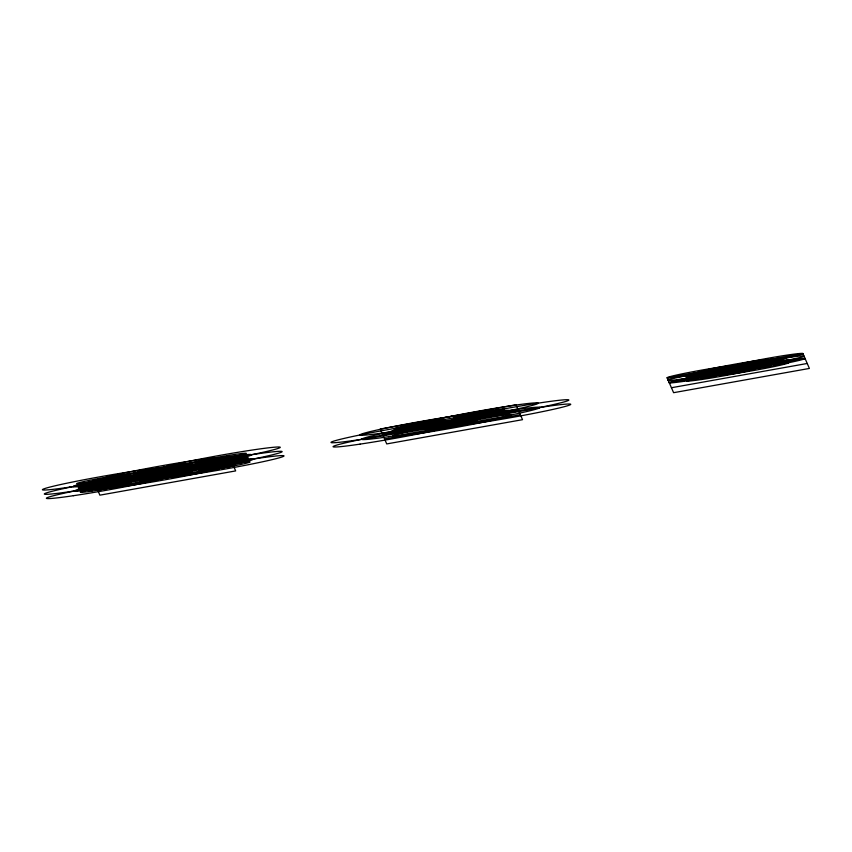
<?xml version="1.0" encoding="UTF-8"?>
<svg xmlns="http://www.w3.org/2000/svg" width="852" height="852" viewBox="0 0 852 852"><rect width="100%" height="100%" fill="white"/><g stroke="black" fill="none" stroke-linecap="round" stroke-linejoin="round"><path stroke-width="1.28" d="M95.541 485.235L231.329 460.985M382.399 433.998L518.197 409.748M669.267 382.772L805.065 358.511M97.703 490.198L233.501 465.948M384.572 438.961L520.37 414.711M671.44 387.735L807.227 363.474M229.167 456.022L93.369 480.272L99.876 495.161L235.663 470.911L229.167 456.022M516.035 404.785L380.237 429.046L386.733 443.924L522.532 419.674L516.035 404.785M802.893 353.559L667.105 377.809L673.602 392.687L809.4 368.437L802.893 353.559M192.179 474.489A60.354 2.631 -10.1 0 0 283.918 456.076A60.354 2.631 -10.1 0 0 197.653 468.888A60.354 2.631 -10.1 0 0 192.179 474.489M73.368 495.704A60.354 2.631 -10.1 0 0 165.096 477.301A60.354 2.631 -10.1 0 0 78.831 490.113A60.354 2.631 -10.1 0 0 73.368 495.704M132.774 485.097A60.354 2.631 -10.1 0 0 224.513 466.694A60.354 2.631 -10.1 0 0 138.237 479.506A60.354 2.631 -10.1 0 0 132.774 485.097M161.539 477.642A60.354 2.631 -10.1 0 0 253.278 459.239A60.354 2.631 -10.1 0 0 167.003 472.051A60.354 2.631 -10.1 0 0 161.539 477.642M102.133 488.26A60.354 2.631 -10.1 0 0 193.873 469.846A60.354 2.631 -10.1 0 0 107.597 482.658A60.354 2.631 -10.1 0 0 102.133 488.26M190.305 470.187A60.354 2.631 -10.1 0 0 282.044 451.784A60.354 2.631 -10.1 0 0 195.779 464.596A60.354 2.631 -10.1 0 0 190.305 470.187M71.483 491.412A60.354 2.631 -10.1 0 0 163.222 472.998A60.354 2.631 -10.1 0 0 76.957 485.81A60.354 2.631 -10.1 0 0 71.483 491.412M130.899 480.805A60.354 2.631 -10.1 0 0 222.638 462.391A60.354 2.631 -10.1 0 0 136.363 475.203A60.354 2.631 -10.1 0 0 130.899 480.805M159.665 473.35A60.354 2.631 -10.1 0 0 251.404 454.936A60.354 2.631 -10.1 0 0 165.128 467.748A60.354 2.631 -10.1 0 0 159.665 473.35M100.248 483.957A60.354 2.631 -10.1 0 0 191.988 465.554A60.354 2.631 -10.1 0 0 105.723 478.366A60.354 2.631 -10.1 0 0 100.248 483.957M188.43 465.895A60.354 2.631 -10.1 0 0 280.17 447.481A60.354 2.631 -10.1 0 0 193.894 460.293A60.354 2.631 -10.1 0 0 188.43 465.895M69.608 487.12A60.354 2.631 -10.1 0 0 161.347 468.707A60.354 2.631 -10.1 0 0 75.072 481.518A60.354 2.631 -10.1 0 0 69.608 487.12M129.014 476.502A60.354 2.631 -10.1 0 0 220.753 458.099A60.354 2.631 -10.1 0 0 134.488 470.911A60.354 2.631 -10.1 0 0 129.014 476.502M478.899 422.901A60.354 2.631 -10.1 0 0 570.638 404.487A60.354 2.631 -10.1 0 0 484.362 417.299A60.354 2.631 -10.1 0 0 478.899 422.901M360.077 444.116A60.354 2.631 -10.1 0 0 451.816 425.712A60.354 2.631 -10.1 0 0 365.54 438.524A60.354 2.631 -10.1 0 0 360.077 444.116M419.482 433.508A60.354 2.631 -10.1 0 0 511.221 415.105A60.354 2.631 -10.1 0 0 424.956 427.917A60.354 2.631 -10.1 0 0 419.482 433.508M448.248 426.053A60.354 2.631 -10.1 0 0 539.987 407.65A60.354 2.631 -10.1 0 0 453.722 420.462A60.354 2.631 -10.1 0 0 448.248 426.053M388.842 436.671A60.354 2.631 -10.1 0 0 480.581 418.257A60.354 2.631 -10.1 0 0 394.306 431.069A60.354 2.631 -10.1 0 0 388.842 436.671M477.013 418.598A60.354 2.631 -10.1 0 0 568.753 400.195A60.354 2.631 -10.1 0 0 482.488 413.007A60.354 2.631 -10.1 0 0 477.013 418.598M358.202 439.824A60.354 2.631 -10.1 0 0 449.931 421.42A60.354 2.631 -10.1 0 0 363.666 434.222A60.354 2.631 -10.1 0 0 358.202 439.824M417.608 429.216A60.354 2.631 -10.1 0 0 509.347 410.802A60.354 2.631 -10.1 0 0 423.071 423.614A60.354 2.631 -10.1 0 0 417.608 429.216M446.373 421.761A60.354 2.631 -10.1 0 0 538.113 403.347A60.354 2.631 -10.1 0 0 451.848 416.159A60.354 2.631 -10.1 0 0 446.373 421.761M386.968 432.369A60.354 2.631 -10.1 0 0 478.707 413.965A60.354 2.631 -10.1 0 0 392.431 426.777A60.354 2.631 -10.1 0 0 386.968 432.369M464.894 417.182A25.869 1.129 -10.1 0 0 504.203 409.301A25.869 1.129 -10.1 0 0 467.237 414.786A25.869 1.129 -10.1 0 0 464.894 417.182M405.477 427.8A25.869 1.129 -10.1 0 0 444.797 419.908A25.869 1.129 -10.1 0 0 407.82 425.404A25.869 1.129 -10.1 0 0 405.477 427.8M436.128 424.637A25.869 1.129 -10.1 0 0 475.437 416.756A25.869 1.129 -10.1 0 0 438.471 422.241A25.869 1.129 -10.1 0 0 436.128 424.637M466.768 421.484A25.869 1.129 -10.1 0 0 506.088 413.593A25.869 1.129 -10.1 0 0 469.111 419.088A25.869 1.129 -10.1 0 0 466.768 421.484M407.352 432.092A25.869 1.129 -10.1 0 0 446.672 424.2A25.869 1.129 -10.1 0 0 409.705 429.696A25.869 1.129 -10.1 0 0 407.352 432.092M438.003 428.939A25.869 1.129 -10.1 0 0 477.312 421.048A25.869 1.129 -10.1 0 0 440.346 426.543A25.869 1.129 -10.1 0 0 438.003 428.939M206.94 461.326A25.869 1.129 -10.1 0 0 246.26 453.434A25.869 1.129 -10.1 0 0 209.283 458.919A25.869 1.129 -10.1 0 0 206.94 461.326M147.534 471.933A25.869 1.129 -10.1 0 0 186.854 464.042A25.869 1.129 -10.1 0 0 149.877 469.537A25.869 1.129 -10.1 0 0 147.534 471.933M88.129 482.541A25.869 1.129 -10.1 0 0 127.438 474.649A25.869 1.129 -10.1 0 0 90.472 480.145A25.869 1.129 -10.1 0 0 88.129 482.541M118.769 479.388A25.869 1.129 -10.1 0 0 158.089 471.497A25.869 1.129 -10.1 0 0 121.112 476.992A25.869 1.129 -10.1 0 0 118.769 479.388M178.174 468.77A25.869 1.129 -10.1 0 0 217.494 460.889A25.869 1.129 -10.1 0 0 180.517 466.374A25.869 1.129 -10.1 0 0 178.174 468.77M149.409 476.225A25.869 1.129 -10.1 0 0 188.729 468.344A25.869 1.129 -10.1 0 0 151.752 473.829A25.869 1.129 -10.1 0 0 149.409 476.225M208.825 465.618A25.869 1.129 -10.1 0 0 248.134 457.726A25.869 1.129 -10.1 0 0 211.168 463.222A25.869 1.129 -10.1 0 0 208.825 465.618M90.003 486.843A25.869 1.129 -10.1 0 0 129.312 478.952A25.869 1.129 -10.1 0 0 92.346 484.437A25.869 1.129 -10.1 0 0 90.003 486.843M120.643 483.68A25.869 1.129 -10.1 0 0 159.963 475.789A25.869 1.129 -10.1 0 0 122.986 481.284A25.869 1.129 -10.1 0 0 120.643 483.68M180.06 473.073A25.869 1.129 -10.1 0 0 219.369 465.181A25.869 1.129 -10.1 0 0 182.403 470.677A25.869 1.129 -10.1 0 0 180.06 473.073M151.283 480.528A25.869 1.129 -10.1 0 0 190.603 472.636A25.869 1.129 -10.1 0 0 153.637 478.132A25.869 1.129 -10.1 0 0 151.283 480.528M210.7 469.921A25.869 1.129 -10.1 0 0 250.019 462.029A25.869 1.129 -10.1 0 0 213.043 467.514A25.869 1.129 -10.1 0 0 210.7 469.921M91.878 491.135A25.869 1.129 -10.1 0 0 131.197 483.244A25.869 1.129 -10.1 0 0 94.221 488.739A25.869 1.129 -10.1 0 0 91.878 491.135M682.005 376.392A34.485 1.502 -10.1 0 0 734.914 365.827A34.485 1.502 -10.1 0 0 686.222 373.006A34.485 1.502 -10.1 0 0 682.005 376.392M749.909 364.273A34.485 1.502 -10.1 0 0 802.818 353.708A34.485 1.502 -10.1 0 0 754.126 360.875A34.485 1.502 -10.1 0 0 749.909 364.273M715.957 370.332A34.485 1.502 -10.1 0 0 768.866 359.768A34.485 1.502 -10.1 0 0 720.174 366.946A34.485 1.502 -10.1 0 0 715.957 370.332M735.617 373.442A34.485 1.502 -10.1 0 0 788.526 362.877A34.485 1.502 -10.1 0 0 739.834 370.045A34.485 1.502 -10.1 0 0 735.617 373.442M701.665 379.502A34.485 1.502 -10.1 0 0 754.574 368.937A34.485 1.502 -10.1 0 0 705.882 376.115A34.485 1.502 -10.1 0 0 701.665 379.502M752.05 369.182A34.485 1.502 -10.1 0 0 804.959 358.617A34.485 1.502 -10.1 0 0 756.267 365.785A34.485 1.502 -10.1 0 0 752.05 369.182M684.156 381.302A34.485 1.502 -10.1 0 0 737.065 370.748A34.485 1.502 -10.1 0 0 688.373 377.915A34.485 1.502 -10.1 0 0 684.156 381.302M718.108 375.242A34.485 1.502 -10.1 0 0 771.007 364.677A34.485 1.502 -10.1 0 0 722.315 371.855A34.485 1.502 -10.1 0 0 718.108 375.242M734.541 370.982A34.485 1.502 -10.1 0 0 787.45 360.417A34.485 1.502 -10.1 0 0 738.759 367.595A34.485 1.502 -10.1 0 0 734.541 370.982M700.589 377.042A34.485 1.502 -10.1 0 0 753.498 366.488A34.485 1.502 -10.1 0 0 704.806 373.655A34.485 1.502 -10.1 0 0 700.589 377.042M750.985 366.722A34.485 1.502 -10.1 0 0 803.883 356.157A34.485 1.502 -10.1 0 0 755.192 363.335A34.485 1.502 -10.1 0 0 750.985 366.722M683.08 378.852A34.485 1.502 -10.1 0 0 735.99 368.288A34.485 1.502 -10.1 0 0 687.298 375.455A34.485 1.502 -10.1 0 0 683.08 378.852M717.033 372.782A34.485 1.502 -10.1 0 0 769.942 362.228A34.485 1.502 -10.1 0 0 721.25 369.395A34.485 1.502 -10.1 0 0 717.033 372.782M733.466 368.522A34.485 1.502 -10.1 0 0 786.375 357.968A34.485 1.502 -10.1 0 0 737.683 365.135A34.485 1.502 -10.1 0 0 733.466 368.522M699.524 374.592A34.485 1.502 -10.1 0 0 752.433 364.028A34.485 1.502 -10.1 0 0 703.731 371.206A34.485 1.502 -10.1 0 0 699.524 374.592"/></g></svg>
